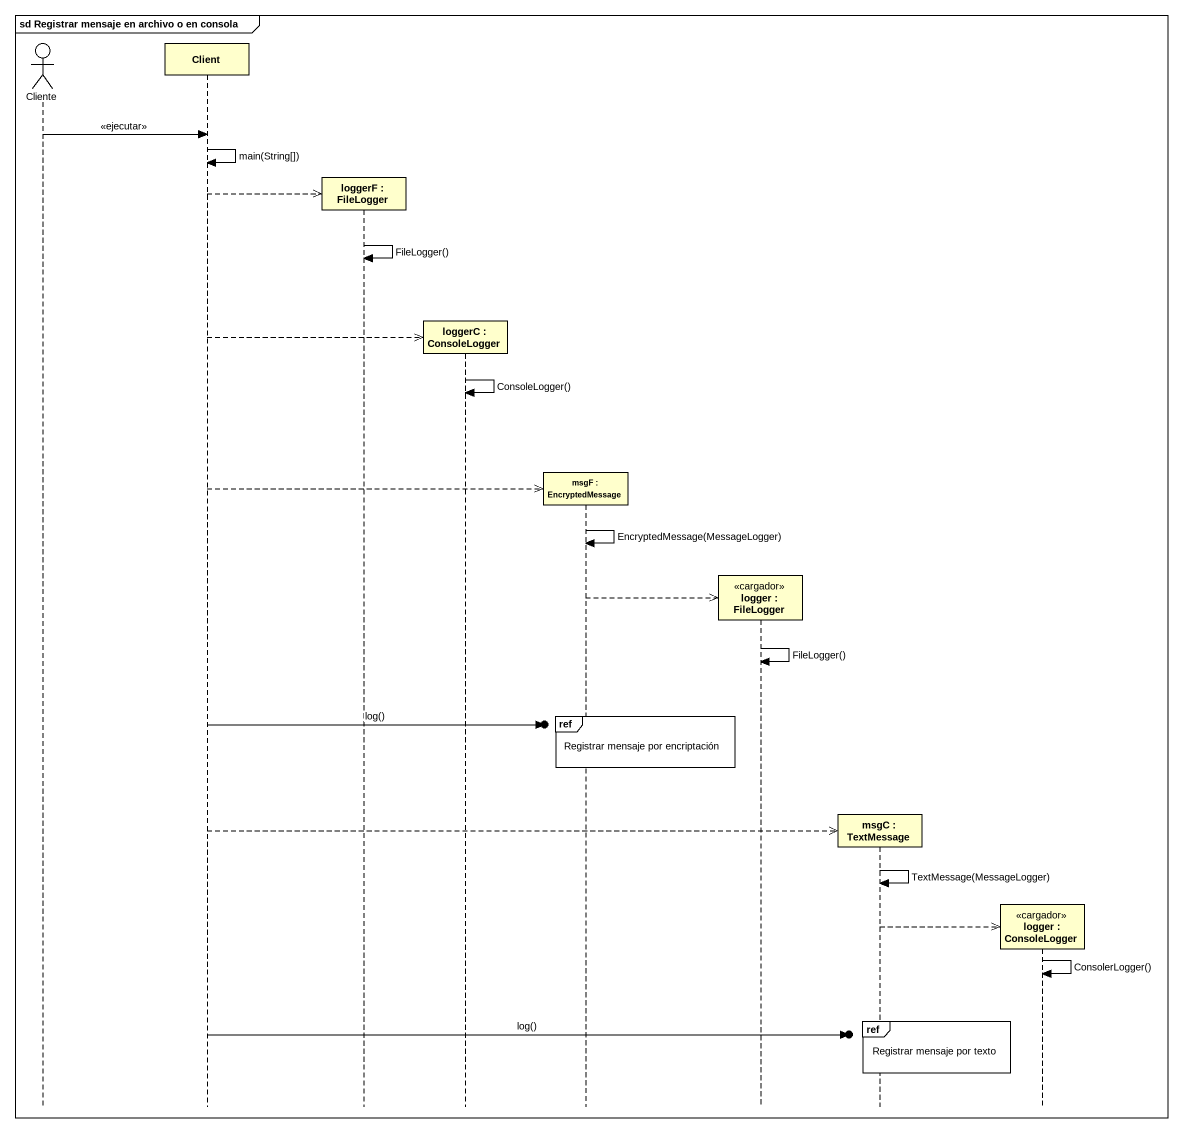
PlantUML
@startuml
mainframe sd Registrar mensaje en archivo o en consola
hide footbox
actor Cliente
participant Client
participant "loggerF : FileLogger" as loggerF
participant "loggerC : ConsoleLogger" as loggerC
participant "msgF : EncryptedMessage" as msgF
participant "logger : FileLogger" as logger <<cargador>>
participant "msgC : TextMessage" as msgC
participant "logger : ConsoleLogger" as logger_2 <<cargador>>

Cliente -> Client : <<ejecutar>>
Client -> Client : main(String[])
Client -->> loggerF **
loggerF -> loggerF : FileLogger()
Client -->> loggerC **
loggerC -> loggerC : ConsoleLogger()
Client -->> msgF **
msgF -> msgF : EncryptedMessage(MessageLogger)
msgF -->> logger **
logger -> logger : FileLogger()
ref over msgF : Registrar mensaje por encriptación
Client ->o] : log()
Client -->> msgC **
msgC -> msgC : TextMessage(MessageLogger)
msgC -->> logger_2 **
logger_2 -> logger_2 : ConsolerLogger()
ref over msgC : Registrar mensaje por texto
Client ->o] : log()
@enduml
